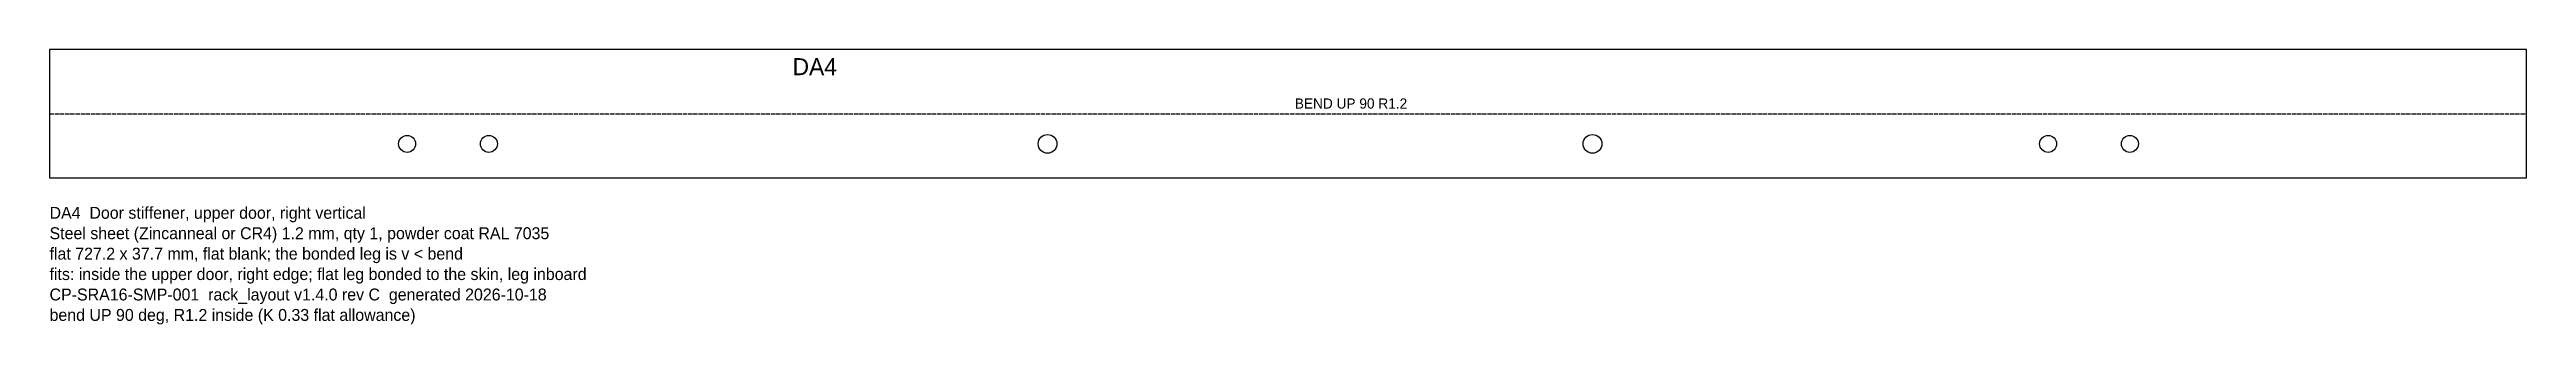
# Model space of a CAD drawing. Header units: millimetres. Extents: x 0 to 727, y -43 to 38.
import ezdxf

# ---------------------------------------------------------------- set-up
doc = ezdxf.new("R2010")
doc.units = ezdxf.units.MM
doc.linetypes.add('DASHED', pattern=[1.524, 1.27, -0.254])
for name, color, linetype in [('BEND', 1, 'DASHED'), ('CUT', 7, 'CONTINUOUS'), ('ETCH', 3, 'CONTINUOUS'), ('NOTES', 8, 'CONTINUOUS')]:
    doc.layers.add(name, color=color, linetype=linetype)

msp = doc.modelspace()

# ---------------------------------------------------------------- linework, layer by layer
at = {"layer": 'BEND'}
msp.add_line((0, 18.85), (727.2, 18.85), dxfattribs=at)
at = {"layer": 'CUT'}
msp.add_lwpolyline([(0, 0), (727.2, 0), (727.2, 37.71), (0, 37.71)], close=True, dxfattribs=at)
for centre, radius in [((104.99, 10), 2.5), ((128.99, 10), 2.5), ((293, 10), 2.75), ((453, 10), 2.75), ((586.76, 10), 2.5), ((610.76, 10), 2.5)]:
    msp.add_circle(centre, radius, dxfattribs=at)

# ---------------------------------------------------------------- texts
at = {"layer": 'BEND'}
msp.add_text('BEND UP 90 R1.2', height=3, dxfattribs=at).set_placement((365.6, 20.35))
at = {"layer": 'ETCH'}
msp.add_text('DA4', height=5, dxfattribs=at).set_placement((218.16, 30.17))
at = {"layer": 'NOTES'}
for s, p in [('Steel sheet (Zincanneal or CR4) 1.2 mm, qty 1, powder coat RAL 7035', (0, -18)), ('DA4  Door stiffener, upper door, right vertical', (0, -12)), ('flat 727.2 x 37.7 mm, flat blank; the bonded leg is v < bend', (0, -24)), ('fits: inside the upper door, right edge; flat leg bonded to the skin, leg inboard', (0, -30)), ('CP-SRA16-SMP-001  rack_layout v1.4.0 rev C  generated 2026-10-18', (0, -36)), ('bend UP 90 deg, R1.2 inside (K 0.33 flat allowance)', (0, -42))]:
    msp.add_text(s, height=3.5, dxfattribs=at).set_placement(p)

doc.saveas('drawing.dxf')
